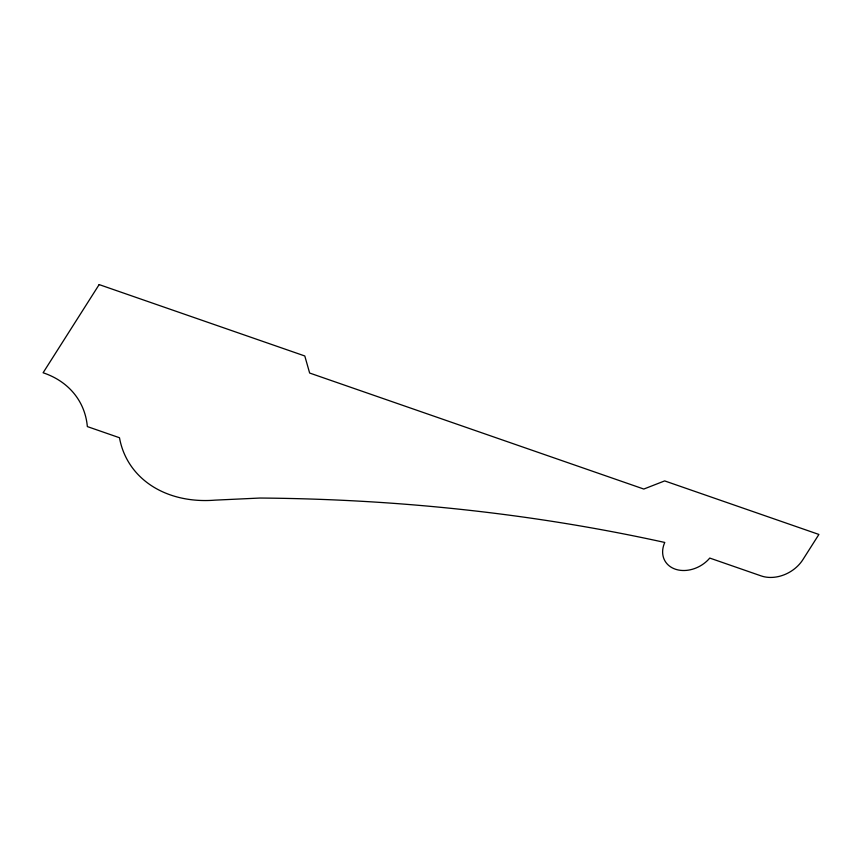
<?xml version="1.0" encoding="UTF-8"?>
<svg xmlns="http://www.w3.org/2000/svg" width="862" height="862" viewBox="0 0 862 862"><rect width="100%" height="100%" fill="white"/><g stroke="black" fill="none" stroke-linecap="round" stroke-linejoin="round"><path stroke-width="1.29" d="M99.152 284.589L43.1 372.772A97.406 75.694 -29.9 0 1 87.342 426.582L119.484 437.734A116.607 90.618 -29.9 0 0 215.026 500.143L259.893 498.042A2065.233 1604.99 -29.9 0 1 664.774 542.457A28.241 21.949 -29.9 0 0 675.258 569.157A28.241 21.949 -29.9 0 0 709.76 558.07L761.168 575.913A31.894 24.782 -29.9 0 0 802.888 559.643L818.9 534.451L664.667 480.91L643.806 489.045L309.641 373.03L304.792 355.974L99.152 284.589"/></g></svg>
